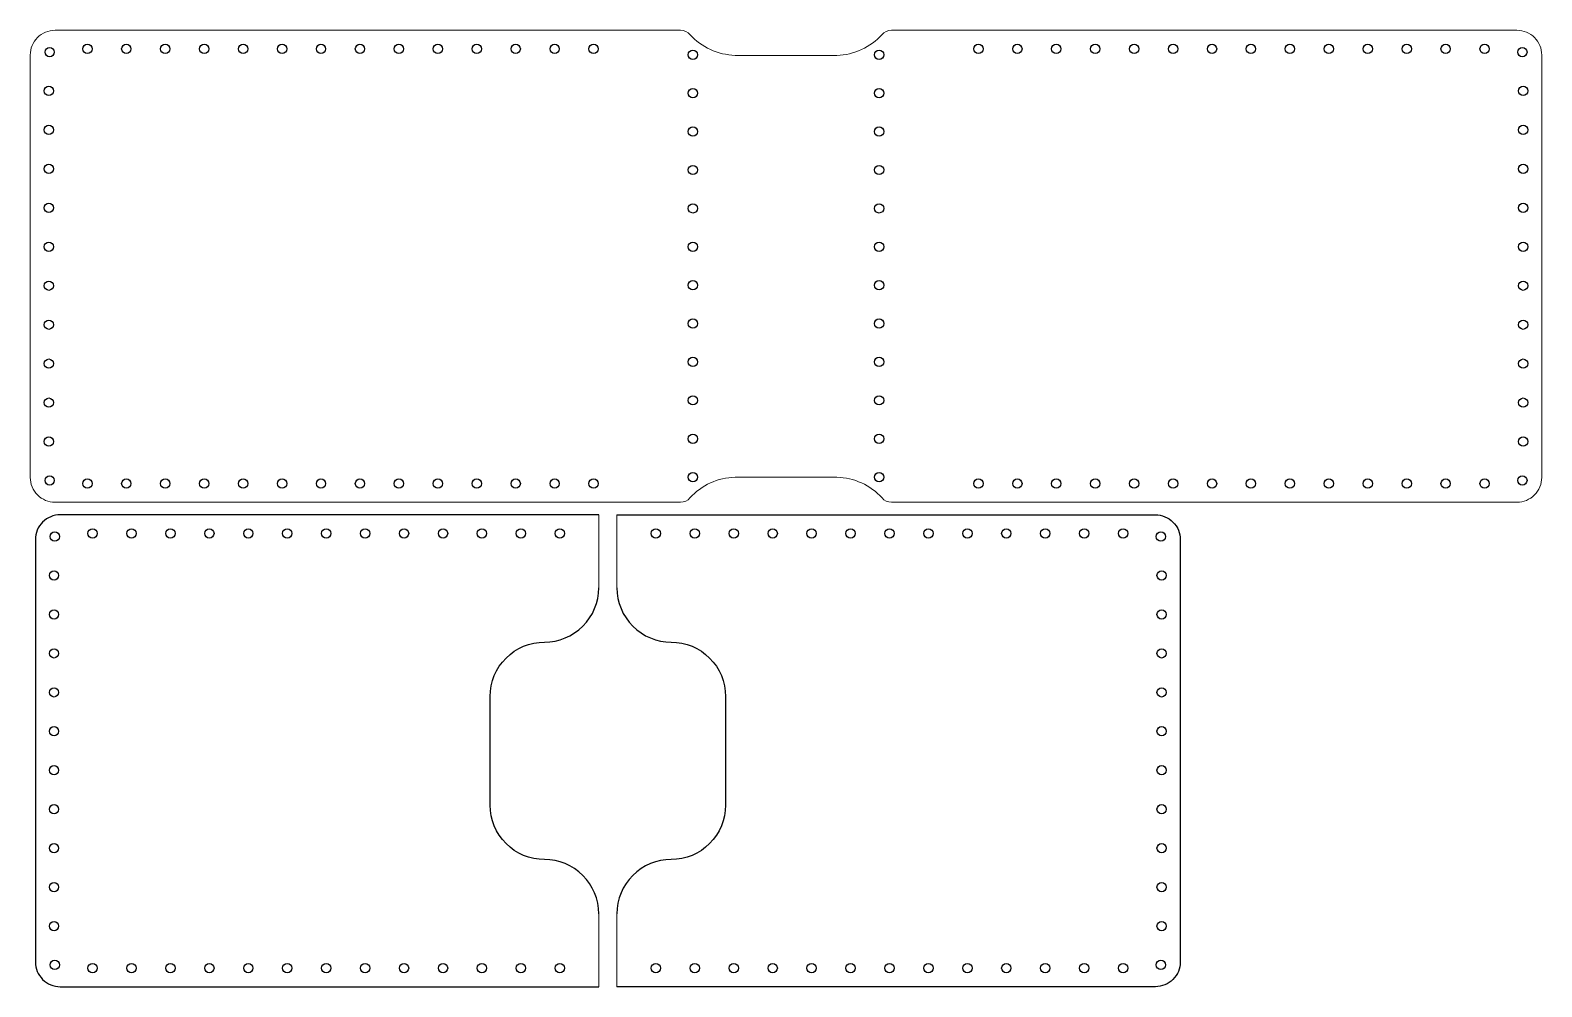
# Model space of a CAD drawing. Header units: millimetres. Extents: x 38 to 282, y 51 to 205.
import ezdxf

# ---------------------------------------------------------------- set-up
doc = ezdxf.new("R2010")
doc.units = ezdxf.units.MM
doc.layers.add('PDF _карман', color=7, linetype='Continuous')

msp = doc.modelspace()

# ---------------------------------------------------------------- linework, layer by layer
for points in [[(129.88, 126.52), (43.11, 126.52, 0.414214), (39.11, 122.52), (39.11, 54.53, 0.414214), (43.11, 50.53), (129.88, 50.53)], [(132.81, 126.52), (219.58, 126.52, -0.414214), (223.58, 122.52), (223.58, 54.53, -0.414214), (219.58, 50.53), (132.81, 50.53)], [(129.88, 62.28, 0.414214), (121.13, 71.02, -0.414214), (112.38, 79.77), (112.38, 97.27, -0.414214), (121.13, 106.02, 0.414214), (129.88, 114.77)], [(132.81, 114.77, 0.414214), (141.56, 106.02, -0.414214), (150.31, 97.27), (150.31, 79.77, -0.414214), (141.56, 71.02, 0.414214), (132.81, 62.28)]]:
    msp.add_lwpolyline(points, format="xyb")
for centre in [(47.49, 201.54), (53.76, 201.54), (60.04, 201.54), (66.31, 201.54), (72.59, 201.54), (78.86, 201.54), (85.13, 201.54), (91.41, 201.54), (97.68, 201.54), (103.96, 201.54), (110.23, 201.54), (116.5, 201.54), (122.78, 201.54), (129.05, 201.54), (191.06, 201.54), (197.33, 201.54), (203.6, 201.54), (209.88, 201.54), (216.15, 201.54), (222.42, 201.54), (228.7, 201.54), (234.97, 201.54), (241.25, 201.54), (247.52, 201.54), (253.79, 201.54), (260.07, 201.54), (266.34, 201.54), (272.62, 201.54), (41.41, 201.03), (145.05, 200.59), (175.05, 200.59), (278.7, 201.03), (41.28, 194.78), (145.05, 194.41), (175.05, 194.41), (278.83, 194.78), (41.28, 188.5), (145.05, 188.22), (175.05, 188.22), (278.83, 188.5), (41.28, 182.23), (145.05, 182.04), (175.05, 182.04), (278.83, 182.23), (41.28, 175.95), (145.05, 175.86), (175.05, 175.86), (278.83, 175.95), (41.28, 169.68), (145.05, 169.68), (175.05, 169.68), (278.83, 169.68), (41.28, 163.41), (145.05, 163.49), (175.05, 163.49), (278.83, 163.41), (41.28, 157.13), (145.05, 157.31), (175.05, 157.31), (278.83, 157.13), (41.28, 150.86), (145.05, 151.13), (175.05, 151.13), (278.83, 150.86), (41.28, 144.58), (145.05, 144.95), (175.05, 144.95), (278.83, 144.58), (41.28, 138.31), (145.05, 138.76), (175.05, 138.76), (278.83, 138.31), (41.41, 132.06), (47.49, 131.54), (53.76, 131.54), (60.04, 131.54), (66.31, 131.54), (72.59, 131.54), (78.86, 131.54), (85.13, 131.54), (91.41, 131.54), (97.68, 131.54), (103.96, 131.54), (110.23, 131.54), (116.5, 131.54), (122.78, 131.54), (129.05, 131.54), (145.05, 132.58), (175.05, 132.58), (191.06, 131.54), (197.33, 131.54), (203.6, 131.54), (209.88, 131.54), (216.15, 131.54), (222.42, 131.54), (228.7, 131.54), (234.97, 131.54), (241.25, 131.54), (247.52, 131.54), (253.79, 131.54), (260.07, 131.54), (266.34, 131.54), (272.62, 131.54), (278.7, 132.06), (48.32, 123.52), (54.6, 123.52), (60.87, 123.52), (67.14, 123.52), (73.42, 123.52), (79.69, 123.52), (85.97, 123.52), (92.24, 123.52), (98.51, 123.52), (104.79, 123.52), (111.06, 123.52), (117.34, 123.52), (123.61, 123.52), (139.08, 123.52), (145.36, 123.52), (151.63, 123.52), (157.91, 123.52), (164.18, 123.52), (170.45, 123.52), (176.73, 123.52), (183, 123.52), (189.28, 123.52), (195.55, 123.52), (201.82, 123.52), (208.1, 123.52), (214.37, 123.52), (42.24, 123.01), (220.46, 123.01), (42.11, 116.76), (220.58, 116.76), (42.11, 110.48), (220.58, 110.48), (42.11, 104.21), (220.58, 104.21), (42.11, 97.93), (220.58, 97.93), (42.11, 91.66), (220.58, 91.66), (42.11, 85.39), (220.58, 85.39), (42.11, 79.11), (220.58, 79.11), (42.11, 72.84), (220.58, 72.84), (42.11, 66.57), (220.58, 66.57), (42.11, 60.29), (220.58, 60.29), (42.24, 54.04), (48.32, 53.53), (54.6, 53.53), (60.87, 53.53), (67.14, 53.53), (73.42, 53.53), (79.69, 53.53), (85.97, 53.53), (92.24, 53.53), (98.51, 53.53), (104.79, 53.53), (111.06, 53.53), (117.34, 53.53), (123.61, 53.53), (139.08, 53.53), (145.36, 53.53), (151.63, 53.53), (157.91, 53.53), (164.18, 53.53), (170.45, 53.53), (176.73, 53.53), (183, 53.53), (189.28, 53.53), (195.55, 53.53), (201.82, 53.53), (208.1, 53.53), (214.37, 53.53), (220.46, 54.04)]:
    msp.add_circle(centre, 0.75)
at = {"layer": 'PDF _карман', "lineweight": 15}
msp.add_lwpolyline([(144.58, 203.85, 0.219673), (143.08, 204.54), (42.28, 204.54, 0.414214), (38.28, 200.54), (38.28, 132.54, 0.414214), (42.28, 128.54), (143.08, 128.54, 0.219673), (144.58, 129.24, -0.203472), (151.85, 132.58), (168.25, 132.58, -0.203472), (175.53, 129.24, 0.219673), (177.03, 128.54), (277.83, 128.54, 0.414214), (281.83, 132.54), (281.83, 200.54, 0.414214), (277.83, 204.54), (177.03, 204.54, 0.219673), (175.53, 203.85, -0.203472), (168.25, 200.5), (151.85, 200.5, -0.203472)], format="xyb", close=True, dxfattribs=at)
for points in [[(129.88, 62.32), (129.88, 50.53), (43.11, 50.53, -0.414214), (39.11, 54.53), (39.11, 122.52, -0.414214), (43.11, 126.52), (129.88, 126.52), (129.88, 114.73)], [(132.81, 62.32), (132.81, 50.53), (219.58, 50.53, 0.414214), (223.58, 54.53), (223.58, 122.52, 0.414214), (219.58, 126.52), (132.81, 126.52), (132.81, 114.73)]]:
    msp.add_lwpolyline(points, format="xyb", dxfattribs=at)

doc.saveas('drawing.dxf')
